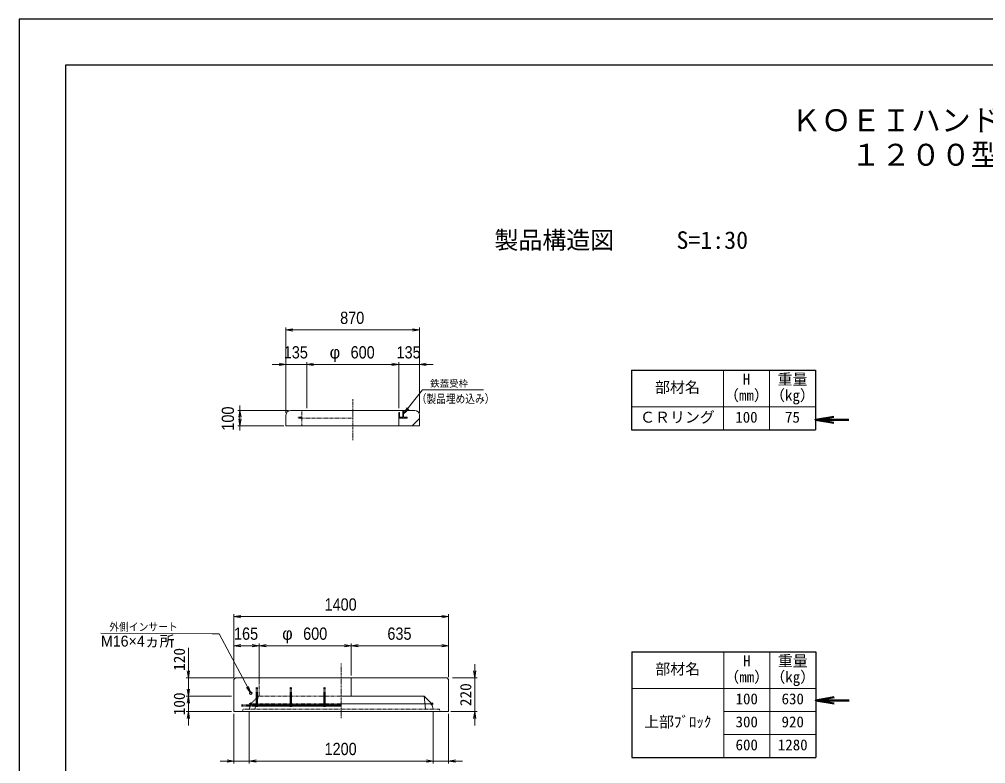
# Model space of a CAD drawing. Units: millimetres, scale not verified. Extents: x -210 to 210, y -148 to 148.
# Drawn here: x -210 to 0, y -13.3 to 148.5 of the extents above; entities that cross this region are included whole.
import ezdxf
from ezdxf.enums import TextEntityAlignment as Align

# ---------------------------------------------------------------- set-up
doc = ezdxf.new("R2010")
doc.units = ezdxf.units.MM
doc.header["$PDMODE"] = 32
doc.header["$PDSIZE"] = 0.5
doc.linetypes.add('USER1', pattern=[12.95, 6.35, -3.175, 0.25, -3.175])
doc.linetypes.add('USER2', pattern=[4.7625, 3.175, -1.5875])
doc.layers.add('0-0', color=7, linetype='Continuous')
for name, color, linetype, lineweight in [('0-1_0', 5, 'Continuous', 25), ('0-2_dims', 2, 'Continuous', 13), ('0-3_pen1実線', 4, 'Continuous', 13), ('0-4_pen2実線', 3, 'Continuous', 13), ('0-5_pen3実線', 7, 'Continuous', 18), ('0-6_pen4実線', 6, 'Continuous', 25), ('0-7_pen1一点', 4, 'USER1', 13), ('0-8_pen2破線', 3, 'USER2', 13), ('0-9_鉄筋１', 7, 'Continuous', 50), ('0-A_鉄筋２', 7, 'USER2', 50)]:
    doc.layers.add(name, color=color, linetype=linetype, lineweight=lineweight)
doc.styles.add('ＭＳ ゴシック', font='')
doc.styles.add('ＭＳ Ｐゴシック', font='')
doc.styles.get('ＭＳ ゴシック').set_extended_font_data('MS Gothic')
doc.styles.get('ＭＳ Ｐゴシック').set_extended_font_data('MS PGothic')

# ---------------------------------------------------------------- blocks, each defined once
blk = doc.blocks.new('部分図 1')
at = {"layer": '0-1_0'}
blk.add_lwpolyline([(0, 0), (12600, 0), (12600, 8910), (0, 8910)], close=True, dxfattribs=at)
at = {"layer": '0-2_dims'}
for p, q in [((1738.43, 6344.59), (1738.43, 6899.54)), ((1738.43, 6884.54), (2608.43, 6884.54)), ((2608.43, 6359.59), (2608.43, 6899.54)), ((1738.43, 6659.54), (1648.43, 6659.54)), ((1738.43, 6344.59), (1738.43, 6674.54)), ((1873.43, 6659.54), (1738.43, 6659.54)), ((1873.43, 6374.59), (1873.43, 6674.54)), ((1873.43, 6374.59), (1873.43, 6674.54)), ((1873.43, 6659.54), (2473.43, 6659.54)), ((1873.43, 6659.54), (1963.43, 6659.54)), ((2473.43, 6659.54), (2383.43, 6659.54)), ((2473.43, 6374.59), (2473.43, 6674.54)), ((2473.43, 6374.59), (2473.43, 6674.54)), ((2473.43, 6659.54), (2608.43, 6659.54)), ((2608.43, 6344.59), (2608.43, 6674.54)), ((2608.43, 6659.54), (2698.43, 6659.54)), ((1438.48, 6359.59), (1438.48, 6391.41)), ((1753.43, 6359.59), (1423.48, 6359.59)), ((1438.48, 6359.59), (1438.48, 6259.59)), ((1723.43, 6259.59), (1423.48, 6259.59)), ((1438.48, 6259.59), (1438.48, 6227.78)), ((1399, 4621), (1399, 5030.13)), ((2799, 5015.13), (1399, 5015.13)), ((2799, 4621), (2799, 5030.13)), ((1399, 4621), (1399, 4840)), ((1564, 4825), (1399, 4825)), ((1564, 4621), (1564, 4840)), ((1564, 4601), (1564, 4840)), ((1564, 4825), (2164, 4825)), ((2164, 4631), (2164, 4840)), ((2164, 4631), (2164, 4840)), ((2164, 4825), (2799, 4825)), ((2799, 4621), (2799, 4840)), ((1399, 4381), (1399, 4058)), ((1499, 4396), (1499, 4058)), ((1499, 4396), (1499, 4058)), ((2699, 4396), (2699, 4058)), ((2699, 4396), (2699, 4058)), ((2799, 4381), (2799, 4058)), ((1399, 4073), (1309, 4073)), ((1499, 4073), (1399, 4073)), ((1499, 4073), (1589, 4073)), ((1499, 4073), (2699, 4073)), ((2699, 4073), (2609, 4073)), ((2699, 4073), (2799, 4073)), ((2799, 4073), (2889, 4073))]:
    blk.add_line(p, q, dxfattribs=at)
at = {"layer": '0-2_dims', "lineweight": 18}
for p, q in [((2674.44, 6492.95), (3025.91, 6492.95)), ((1258.11, 4902), (532, 4907.28)), ((1101.97, 4616), (1101.97, 4811)), ((2969, 4616), (2969, 4706)), ((1400.5, 4616), (1086.97, 4616)), ((1101.97, 4616), (1101.97, 4496)), ((2969, 4616), (2969, 4396)), ((1101.95, 4496), (1101.95, 4586)), ((1384, 4496), (1086.95, 4496)), ((1384, 4496), (1086.97, 4496)), ((1101.95, 4496), (1101.95, 4396)), ((1101.97, 4496), (1101.97, 4406)), ((1384, 4396), (1086.95, 4396)), ((1101.95, 4396), (1101.95, 4306)), ((2969, 4396), (2969, 4306))]:
    blk.add_line(p, q, dxfattribs=at)
at = {"layer": '0-2_dims', "lineweight": 50}
for p, q in [((5190.43, 6298.26), (5407, 6298.26)), ((5192.43, 4469), (5409, 4469))]:
    blk.add_line(p, q, dxfattribs=at)
at = {"layer": '0-2_dims', "color": 7, "lineweight": 18}
for p, q in [((2824, 4616), (2984, 4616)), ((2814, 4396), (2984, 4396))]:
    blk.add_line(p, q, dxfattribs=at)
at = {"layer": '0-2_dims'}
for points in [[(1783.43, 6892.04), (1738.43, 6884.54), (1783.43, 6877.04)], [(2563.43, 6877.04), (2608.43, 6884.54), (2563.43, 6892.04)], [(1693.43, 6652.04), (1738.43, 6659.54), (1693.43, 6667.04)], [(1918.43, 6667.04), (1873.43, 6659.54), (1918.43, 6652.04)], [(1918.43, 6667.04), (1873.43, 6659.54), (1918.43, 6652.04)], [(2428.43, 6652.04), (2473.43, 6659.54), (2428.43, 6667.04)], [(2428.43, 6652.04), (2473.43, 6659.54), (2428.43, 6667.04)], [(2653.43, 6667.04), (2608.43, 6659.54), (2653.43, 6652.04)], [(2505.43, 6337.59), (2629.44, 6492.95), (2674.44, 6492.95)], [(2527.64, 6377.44), (2505.43, 6337.59), (2539.36, 6368.08)], [(1445.98, 6314.59), (1438.48, 6359.59), (1430.98, 6314.59)], [(1430.98, 6304.59), (1438.48, 6259.59), (1445.98, 6304.59)], [(1444, 5022.63), (1399, 5015.13), (1444, 5007.63)], [(2754, 5007.63), (2799, 5015.13), (2754, 5022.63)], [(1509, 4516), (1303.11, 4902), (1258.11, 4902)], [(1444, 4832.5), (1399, 4825), (1444, 4817.5)], [(1519, 4817.5), (1564, 4825), (1519, 4832.5)], [(1609, 4832.5), (1564, 4825), (1609, 4817.5)], [(2119, 4817.5), (2164, 4825), (2119, 4832.5)], [(2209, 4832.5), (2164, 4825), (2209, 4817.5)], [(2754, 4817.5), (2799, 4825), (2754, 4832.5)], [(1481.2, 4552.18), (1509, 4516), (1494.44, 4559.23)], [(1354, 4065.5), (1399, 4073), (1354, 4080.5)], [(1544, 4080.5), (1499, 4073), (1544, 4065.5)], [(1544, 4080.5), (1499, 4073), (1544, 4065.5)], [(2654, 4065.5), (2699, 4073), (2654, 4080.5)], [(2654, 4065.5), (2699, 4073), (2654, 4080.5)], [(2844, 4080.5), (2799, 4073), (2844, 4065.5)]]:
    blk.add_lwpolyline(points, dxfattribs=at)
at = {"layer": '0-2_dims', "lineweight": 50}
for points in [[(5310.43, 6318.26), (5190.43, 6298.26), (5310.43, 6278.26)], [(5312.43, 4489), (5192.43, 4469), (5312.43, 4449)]]:
    blk.add_lwpolyline(points, dxfattribs=at)
at = {"layer": '0-2_dims', "lineweight": 18}
for points in [[(1094.47, 4661), (1101.97, 4616), (1109.47, 4661)], [(2961.5, 4661), (2969, 4616), (2976.5, 4661)], [(1094.45, 4541), (1101.95, 4496), (1109.45, 4541)], [(1109.47, 4451), (1101.97, 4496), (1094.47, 4451)], [(1109.45, 4351), (1101.95, 4396), (1094.45, 4351)], [(2976.5, 4351), (2969, 4396), (2961.5, 4351)]]:
    blk.add_lwpolyline(points, dxfattribs=at)
at = {"layer": '0-3_pen1実線'}
for p, q in [((2473.43, 6306.62), (2476.4, 6309.59)), ((2505.43, 6338.62), (2526.4, 6359.59)), ((2561.11, 6259.59), (2608.43, 6306.91))]:
    blk.add_line(p, q, dxfattribs=at)
at = {"layer": '0-4_pen2実線'}
for p, q in [((2473.43, 6347.09), (2473.43, 6309.59)), ((2473.43, 6347.09), (2479.43, 6347.09)), ((2529.43, 6309.59), (2473.43, 6309.59)), ((2473.43, 6309.59), (2473.43, 6259.59)), ((2499.43, 6315.59), (2479.43, 6315.59)), ((2499.43, 6359.59), (2499.43, 6315.59)), ((2505.43, 6359.59), (2505.43, 6315.59)), ((2529.43, 6315.59), (2505.43, 6315.59)), ((2529.43, 6315.59), (2529.43, 6309.59))]:
    blk.add_line(p, q, dxfattribs=at)
at = {"layer": '0-4_pen2実線', "linetype": 'USER2'}
blk.add_line((2479.43, 6347.09), (2479.43, 6315.59), dxfattribs=at)
at = {"layer": '0-4_pen2実線'}
blk.add_circle((1509, 4516), 8, dxfattribs=at)
at = {"layer": '0-5_pen3実線'}
for p, q in [((4590.43, 6622.12), (4590.43, 6232.12)), ((4890.43, 6622.12), (4890.43, 6232.12)), ((3990.43, 6382.12), (5190.43, 6382.12)), ((1738.43, 6329.59), (1738.43, 6259.59)), ((1768.43, 6359.59), (2578.43, 6359.59)), ((2608.43, 6329.59), (2608.43, 6259.59)), ((1738.43, 6259.59), (2608.43, 6259.59)), ((4592.43, 4785.38), (4592.43, 4095.38)), ((4892.43, 4785.38), (4892.43, 4095.38)), ((1399, 4606), (1409, 4616)), ((1399, 4606), (1399, 4396)), ((1409, 4616), (2789, 4616)), ((2164, 4616), (2164, 4496)), ((2799, 4606), (2789, 4616)), ((2799, 4606), (2799, 4396)), ((3992.43, 4545.38), (5192.43, 4545.38)), ((2639, 4496), (2099, 4496)), ((2639, 4496), (2649, 4411)), ((2689, 4446), (2099, 4446)), ((2799, 4396), (1399, 4396)), ((4592.43, 4395.38), (5192.43, 4395.38)), ((4592.43, 4245.38), (5192.43, 4245.38))]:
    blk.add_line(p, q, dxfattribs=at)
blk.add_lwpolyline([(2699, 4411), (2689, 4446), (2639, 4496)], dxfattribs=at)
for centre, start, end in [((1768.43, 6329.59), 90, 180), ((2578.43, 6329.59), 0, 90)]:
    blk.add_arc(centre, 30, start, end, dxfattribs=at)
at = {"layer": '0-6_pen4実線'}
for p, q in [((3990.43, 6622.12), (5190.43, 6622.12)), ((3990.43, 6622.12), (3990.43, 6232.12)), ((5190.43, 6622.12), (5190.43, 6232.12)), ((3990.43, 6232.12), (5190.43, 6232.12)), ((3992.43, 4785.38), (5192.43, 4785.38)), ((3992.43, 4785.38), (3992.43, 4095.38)), ((5192.43, 4785.38), (5192.43, 4095.38)), ((3992.43, 4095.38), (5192.43, 4095.38))]:
    blk.add_line(p, q, dxfattribs=at)
blk.add_lwpolyline([(300, 300), (12300, 300), (12300, 8610), (300, 8610)], close=True, dxfattribs=at)
at = {"layer": '0-7_pen1一点'}
for p, q in [((2173.43, 6433.67), (2173.43, 6166.04)), ((2099, 4352), (2099, 4709.88))]:
    blk.add_line(p, q, dxfattribs=at)
at = {"layer": '0-8_pen2破線'}
for p, q in [((1817.43, 6315.59), (1817.43, 6309.59)), ((1817.43, 6315.59), (1841.43, 6315.59)), ((1817.43, 6309.59), (2173.43, 6309.59)), ((1841.43, 6359.59), (1841.43, 6259.59)), ((1564, 4616), (1564, 4496)), ((1509, 4446), (1559, 4496)), ((1559, 4496), (1535.57, 4413.98)), ((2099, 4496), (1559, 4496)), ((1459, 4411), (1454, 4396)), ((1454, 4396), (1459, 4411)), ((1459, 4411), (2739, 4411)), ((1499, 4411), (1509, 4446)), ((2099, 4446), (1509, 4446))]:
    blk.add_line(p, q, dxfattribs=at)
blk.add_lwpolyline([(2739, 4411), (2744, 4396), (2739, 4411)], dxfattribs=at)
for p in [(1509, 4446), (2689, 4446)]:
    blk.add_point(p, dxfattribs=at)
at = {"layer": '0-9_鉄筋１'}
for p, q in [((1549, 4506), (1549, 4426)), ((1769, 4506), (1769, 4426)), ((1989, 4506), (1989, 4426)), ((1549, 4436), (2099, 4436))]:
    blk.add_line(p, q, dxfattribs=at)
at = {"layer": '0-A_鉄筋２'}
for p, q in [((1549, 4506), (1549, 4556)), ((1769, 4506), (1769, 4556)), ((1989, 4506), (1989, 4556)), ((1549, 4436), (1449, 4436))]:
    blk.add_line(p, q, dxfattribs=at)
at = {"layer": '0-2_dims', "color": 7, "style": 'ＭＳ Ｐゴシック'}
for s, height, width, p in [('870', 79.98, 0.9, (2091.61, 6899.54)), ('135', 79.98, 0.9, (1724.11, 6674.54)), ('600', 79.98, 0.9, (2159.79, 6674.54)), ('135', 79.98, 0.9, (2459.11, 6674.54)), ('（製品埋め込み）', 54.61, 0.85, (2590.79, 6391.39)), ('1400', 79.98, 0.9, (1989.91, 5030.13)), ('外側インサート', 50.68, 0.9, (586.17, 4907.28)), ('165', 79.98, 0.9, (1399.68, 4840)), ('600', 79.98, 0.9, (1850.36, 4840)), ('635', 79.98, 0.9, (2399.68, 4840)), ('1200', 79.98, 0.9, (1989.91, 4088))]:
    blk.add_text(s, height=height, dxfattribs=dict(at, width=width)).set_placement(p, align=Align.BOTTOM_LEFT)
for s, height, p in [('φ', 79.98, (2023.43, 6674.54)), ('鉄蓋受枠', 44.11, (2678.73, 6499.49)), ('φ', 79.98, (1714, 4840)), ('M16×4ヵ所', 70.81, (532, 4798.56))]:
    blk.add_text(s, height=height, dxfattribs=at).set_placement(p, align=Align.BOTTOM_LEFT)
at = {"layer": '0-2_dims', "color": 7, "style": 'ＭＳ Ｐゴシック', "width": 0.9}
blk.add_text('100', height=79.98, rotation=90, dxfattribs=at).set_placement((1423.48, 6227.78), align=Align.BOTTOM_LEFT)
at = {"layer": '0-2_dims', "color": 7, "style": 'ＭＳ ゴシック'}
for s, p in [('120', (1101.47, 4661)), ('220', (2968.5, 4431)), ('100', (1101.45, 4371))]:
    blk.add_text(s, height=73.31, rotation=90, dxfattribs=at).set_placement(p, align=Align.BOTTOM_LEFT)
at = {"layer": '0-5_pen3実線', "style": 'ＭＳ ゴシック'}
for s, height, p in [('\u3000製品構造図\u3000', 114.4, (2941.59, 7378.74)), ('S=1:30', 114.4, (4284.24, 7378.74)), ('部材名', 71.47, (4144.2, 6453.38)), ('H', 71.47, (4716.05, 6505.87)), ('重量', 71.47, (4942.95, 6505.88)), ('（mm）', 71.49, (4594.16, 6400.86)), ('（kg）', 71.49, (4894.16, 6400.86)), ('ＣＲリング', 71.46, (4046.73, 6258.38)), ('100', 71.47, (4667.31, 6258.38)), ('75', 71.44, (4991.7, 6258.4)), ('H', 71.47, (4718.05, 4669.13)), ('重量', 71.47, (4944.95, 4669.14)), ('部材名', 71.47, (4146.2, 4616.64)), ('（mm）', 71.49, (4596.16, 4564.12)), ('（kg）', 71.49, (4896.16, 4564.12)), ('100', 71.47, (4669.31, 4421.64)), ('630', 71.45, (4969.33, 4421.65)), ('上部ﾌﾞﾛｯｸ', 71.48, (4073.07, 4271.63)), ('300', 71.47, (4669.32, 4271.64)), ('920', 71.45, (4969.33, 4271.65)), ('600', 71.48, (4669.31, 4121.63)), ('1280', 71.45, (4944.96, 4121.65))]:
    blk.add_text(s, height=height, dxfattribs=at).set_placement(p, align=Align.BOTTOM_LEFT)
at = {"layer": '0-6_pen4実線', "style": 'ＭＳ ゴシック'}
for s, p in [('\u3000ＫＯＥＩハンドホール構造図\u3000', (4837.55, 8137.5)), ('１２００型シリーズ', (5422.51, 7912.5))]:
    blk.add_text(s, height=143, dxfattribs=at).set_placement(p, align=Align.BOTTOM_LEFT)

msp = doc.modelspace()

# ---------------------------------------------------------------- block references
at = {"layer": '0-0', "xscale": 0.03333333, "yscale": 0.03333333}
msp.add_blockref('部分図 1', (-210, -148.5), dxfattribs=at)

doc.saveas('drawing.dxf')
